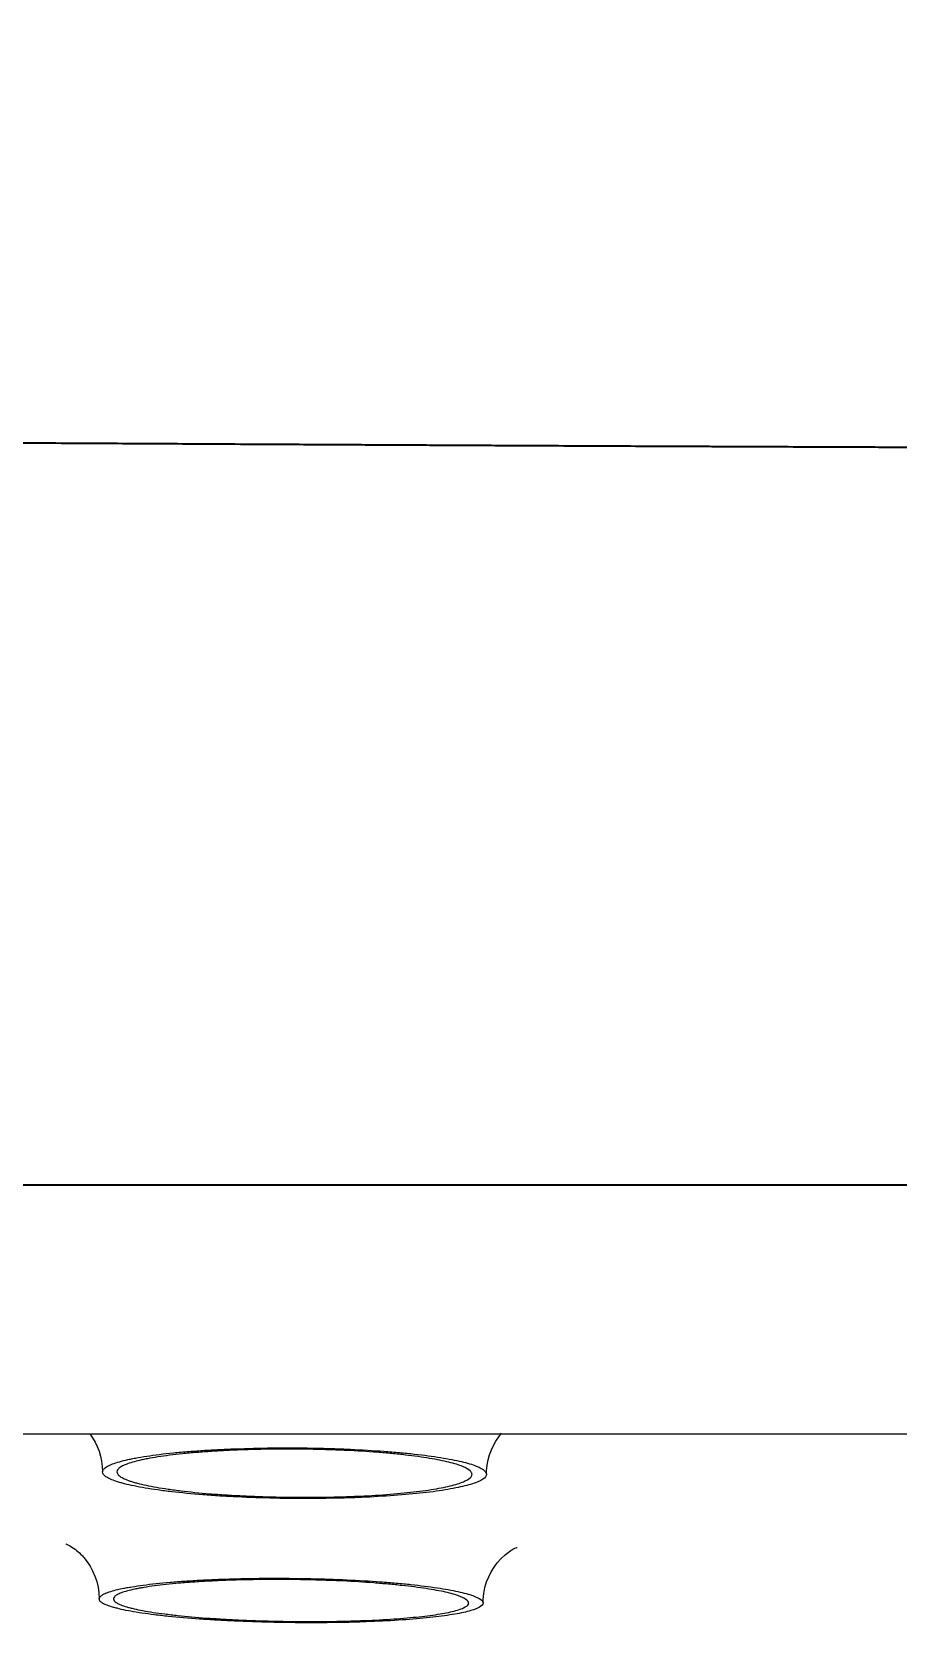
# Model space of a CAD drawing. Header units: millimetres. Extents: x 0 to 2650, y -1173 to 718.
# Drawn here: x 562.6 to 652.9, y 344.2 to 510.4 of the extents above; entities that cross this region are included whole.
import ezdxf

# ---------------------------------------------------------------- set-up
doc = ezdxf.new("R2010")
doc.units = ezdxf.units.MM
doc.layers.add('Blocks', color=7, linetype='Continuous')
doc.layers.add('Blocks$Inner', color=7, linetype='Continuous', lineweight=25, true_color=0x007f00)
doc.layers.add('Blocks$Outline', color=7, linetype='Continuous', lineweight=35, true_color=0xff3f3f)

# ---------------------------------------------------------------- blocks, each defined once
blk = doc.blocks.new('Balcony Lounge Bench Front')
at = {"layer": 'Blocks$Inner'}
blk.add_lwpolyline([(1216.64, 364.38), (1052.69, 364.38), (866.74, 364.38), (770.82, 364.38), (704.99, 364.38), (639.17, 364.38), (543.24, 364.38), (357.3, 364.38), (193.35, 364.38)], dxfattribs=at)
for points, knots in [([(688.15, 467.02), (682.52, 467.04), (676.89, 467.06), (660, 467.12), (648.74, 467.16), (614.95, 467.3), (592.43, 467.42), (524.87, 467.8), (479.83, 468.12), (389.77, 468.9), (344.74, 469.35), (277.22, 470.12), (254.71, 470.39), (220.96, 470.82), (209.71, 470.97), (192.83, 471.2), (187.2, 471.28), (181.58, 471.36)], [1081.175431, 1081.175431, 1081.175431, 1081.175431, 1098.066752, 1098.066752, 1131.849393, 1131.849393, 1199.414676, 1199.414676, 1334.545242, 1334.545242, 1469.675808, 1469.675808, 1537.241091, 1537.241091, 1571.023733, 1571.023733, 1587.915054, 1587.915054, 1587.915054, 1587.915054]), ([(704.99, 390.3), (682.77, 390.3), (660.54, 390.3), (638.31, 390.3), (632.75, 390.3), (627.19, 390.3), (621.63, 390.3), (616.07, 390.3), (610.51, 390.3), (604.95, 390.3), (593.83, 390.3), (582.71, 390.3), (571.59, 390.3), (560.47, 390.31), (549.35, 390.31), (538.22, 390.31), (527.1, 390.31), (515.98, 390.31), (504.86, 390.31), (482.62, 390.32), (460.37, 390.32), (438.13, 390.33), (415.88, 390.33), (393.64, 390.34), (371.4, 390.35), (349.16, 390.35), (326.92, 390.36), (304.68, 390.37), (293.55, 390.37), (282.43, 390.38), (271.31, 390.38), (260.19, 390.39), (249.07, 390.39), (237.95, 390.39), (226.83, 390.4), (215.71, 390.4), (204.58, 390.41), (203.19, 390.41), (201.8, 390.41), (200.41, 390.41), (199.72, 390.41), (199.02, 390.41), (198.33, 390.41), (197.98, 390.41), (197.63, 390.41), (197.28, 390.41)], [-533.846776, -533.846776, -533.846776, -533.846776, -467.157826, -467.157826, -467.157826, -450.475122, -450.475122, -450.475122, -433.793165, -433.793165, -433.793165, -400.430495, -400.430495, -400.430495, -367.067315, -367.067315, -367.067315, -333.701541, -333.701541, -333.701541, -266.965133, -266.965133, -266.965133, -200.230717, -200.230717, -200.230717, -133.504218, -133.504218, -133.504218, -100.140955, -100.140955, -100.140955, -66.775388, -66.775388, -66.775388, -33.406385, -33.406385, -33.406385, -29.234963, -29.234963, -29.234963, -27.149225, -27.149225, -27.149225, -26.10635, -26.10635, -26.10635, -26.10635]), ([(610, 360.2), (610, 360.32), (610, 360.44), (610.01, 360.57), (610.09, 362.11), (610.74, 363.5), (611.58, 364.47)], [0.000003, 0.000003, 0.000003, 0.000003, 0.40923, 0.40923, 0.40923, 5.551713, 5.551713, 5.551713, 5.551713]), ([(570, 360.45), (570, 360.54), (570.03, 360.63), (570.11, 360.72), (570.17, 360.81), (570.27, 360.89), (570.41, 360.97), (570.47, 361.02), (570.55, 361.06), (570.63, 361.1), (570.71, 361.14), (570.8, 361.18), (570.9, 361.22), (571.28, 361.38), (571.79, 361.53), (572.41, 361.68), (572.57, 361.72), (572.73, 361.75), (572.9, 361.79), (573.07, 361.82), (573.25, 361.86), (573.44, 361.89), (573.8, 361.96), (574.2, 362.03), (574.61, 362.09), (575.45, 362.22), (576.37, 362.33), (577.4, 362.44), (577.91, 362.49), (578.44, 362.53), (578.99, 362.58), (579.53, 362.62), (580.09, 362.66), (580.67, 362.7), (581.25, 362.74), (581.84, 362.77), (582.45, 362.8), (583.05, 362.83), (583.68, 362.85), (584.31, 362.87), (585.57, 362.92), (586.85, 362.94), (588.15, 362.95), (588.76, 362.95), (589.39, 362.96), (590.01, 362.95)], [292.918714, 292.918714, 292.918714, 292.918714, 295.735298, 295.735298, 295.735298, 298.389604, 298.389604, 298.389604, 299.725317, 299.725317, 299.725317, 301.053546, 301.053546, 301.053546, 306.347894, 306.347894, 306.347894, 307.678821, 307.678821, 307.678821, 309.013936, 309.013936, 309.013936, 311.663548, 311.663548, 311.663548, 316.967793, 316.967793, 316.967793, 319.628812, 319.628812, 319.628812, 322.269862, 322.269862, 322.269862, 324.916361, 324.916361, 324.916361, 327.583079, 327.583079, 327.583079, 332.876708, 332.876708, 332.876708, 335.400888, 335.400888, 335.400888, 335.400888]), ([(590.01, 362.82), (589.43, 362.83), (588.86, 362.83), (588.29, 362.82), (587.08, 362.81), (585.9, 362.79), (584.73, 362.75), (584.15, 362.73), (583.57, 362.71), (583.01, 362.68), (582.45, 362.65), (581.9, 362.62), (581.37, 362.58), (580.84, 362.55), (580.32, 362.51), (579.81, 362.47), (579.31, 362.43), (578.82, 362.38), (578.34, 362.34), (577.39, 362.24), (576.54, 362.13), (575.77, 362.01), (575.38, 361.95), (575.02, 361.89), (574.68, 361.82), (574.51, 361.79), (574.34, 361.76), (574.18, 361.72), (574.03, 361.69), (573.88, 361.65), (573.73, 361.62), (573.15, 361.48), (572.69, 361.33), (572.33, 361.18), (572.24, 361.14), (572.16, 361.1), (572.08, 361.07), (572, 361.03), (571.94, 360.99), (571.87, 360.95), (571.75, 360.87), (571.66, 360.79), (571.6, 360.71), (571.53, 360.62), (571.5, 360.54), (571.5, 360.45)], [256.623046, 256.623046, 256.623046, 256.623046, 259.146896, 259.146896, 259.146896, 264.439835, 264.439835, 264.439835, 267.106222, 267.106222, 267.106222, 269.752413, 269.752413, 269.752413, 272.393185, 272.393185, 272.393185, 275.053955, 275.053955, 275.053955, 280.357822, 280.357822, 280.357822, 283.007306, 283.007306, 283.007306, 284.342372, 284.342372, 284.342372, 285.673262, 285.673262, 285.673262, 290.967557, 290.967557, 290.967557, 292.295796, 292.295796, 292.295796, 293.631526, 293.631526, 293.631526, 296.285886, 296.285886, 296.285886, 299.102442, 299.102442, 299.102442, 299.102442]), ([(608.5, 360.2), (608.5, 360.24), (608.49, 360.27), (608.46, 360.39), (608.4, 360.47), (608.16, 360.71), (607.9, 360.86), (607.33, 361.09), (607.11, 361.17), (606.64, 361.32), (606.37, 361.39), (605.8, 361.53), (605.49, 361.6), (604.81, 361.74), (604.45, 361.8), (603.31, 361.99), (602.47, 362.11), (601.1, 362.26), (600.63, 362.31), (599.65, 362.4), (599.14, 362.45), (597.58, 362.57), (596.5, 362.63), (594.82, 362.71), (594.25, 362.73), (593.1, 362.77), (592.51, 362.79), (591.93, 362.8)], [383.12842, 383.12842, 383.12842, 383.12842, 384.272117, 384.272117, 386.838473, 386.838473, 391.971184, 391.971184, 394.537539, 394.537539, 397.103894, 397.103894, 399.67025, 399.67025, 402.236605, 402.236605, 407.369316, 407.369316, 409.935671, 409.935671, 412.502026, 412.502026, 417.634737, 417.634737, 420.201093, 420.201093, 422.767448, 422.767448, 422.767448, 422.767448]), ([(592.09, 362.93), (592.72, 362.91), (593.35, 362.9), (594.6, 362.86), (595.22, 362.84), (597.03, 362.75), (598.19, 362.68), (599.88, 362.56), (600.43, 362.51), (601.49, 362.42), (602, 362.37), (603.48, 362.2), (604.39, 362.08), (605.62, 361.88), (606.02, 361.81), (606.74, 361.67), (607.08, 361.6), (607.7, 361.45), (607.98, 361.38), (608.5, 361.22), (608.74, 361.14), (609.35, 360.9), (609.64, 360.73), (609.9, 360.48), (609.95, 360.4), (609.99, 360.27), (610, 360.24), (610, 360.2)], [169.094805, 169.094805, 169.094805, 169.094805, 171.661273, 171.661273, 174.227741, 174.227741, 179.360678, 179.360678, 181.927146, 181.927146, 184.493614, 184.493614, 189.626551, 189.626551, 192.193019, 192.193019, 194.759487, 194.759487, 197.325955, 197.325955, 199.892423, 199.892423, 205.02536, 205.02536, 207.591828, 207.591828, 208.735555, 208.735555, 208.735555, 208.735555]), ([(587.91, 357.71), (586.6, 357.74), (585.32, 357.78), (584.07, 357.84), (583.45, 357.87), (582.84, 357.91), (582.23, 357.94), (581.63, 357.98), (581.03, 358.03), (580.45, 358.07), (579.3, 358.16), (578.22, 358.27), (577.22, 358.38), (576.97, 358.41), (576.72, 358.44), (576.48, 358.47), (576.24, 358.5), (576, 358.54), (575.77, 358.57), (575.3, 358.63), (574.87, 358.7), (574.46, 358.77), (573.63, 358.91), (572.92, 359.06), (572.3, 359.21), (572.15, 359.25), (572, 359.29), (571.86, 359.33), (571.73, 359.37), (571.6, 359.41), (571.47, 359.45), (571.23, 359.54), (571.01, 359.62), (570.82, 359.7), (570.64, 359.78), (570.48, 359.87), (570.36, 359.95), (570.3, 360), (570.24, 360.04), (570.2, 360.08), (570.15, 360.12), (570.11, 360.17), (570.08, 360.21), (570.03, 360.29), (570, 360.37), (570, 360.45)], [253.284065, 253.284065, 253.284065, 253.284065, 258.590012, 258.590012, 258.590012, 261.237873, 261.237873, 261.237873, 263.904816, 263.904816, 263.904816, 269.198889, 269.198889, 269.198889, 270.525959, 270.525959, 270.525959, 271.86106, 271.86106, 271.86106, 274.517039, 274.517039, 274.517039, 279.815529, 279.815529, 279.815529, 281.151231, 281.151231, 281.151231, 282.481449, 282.481449, 282.481449, 285.126068, 285.126068, 285.126068, 287.769806, 287.769806, 287.769806, 289.098905, 289.098905, 289.098905, 290.434819, 290.434819, 290.434819, 292.918714, 292.918714, 292.918714, 292.918714]), ([(571.5, 360.45), (571.5, 360.38), (571.52, 360.3), (571.58, 360.22), (571.6, 360.18), (571.64, 360.14), (571.68, 360.1), (571.73, 360.06), (571.78, 360.02), (571.83, 359.98), (571.95, 359.9), (572.09, 359.82), (572.26, 359.74), (572.43, 359.66), (572.63, 359.58), (572.86, 359.5), (572.98, 359.46), (573.1, 359.43), (573.22, 359.39), (573.35, 359.35), (573.49, 359.31), (573.63, 359.27), (574.2, 359.13), (574.86, 358.98), (575.62, 358.85), (576, 358.79), (576.4, 358.72), (576.83, 358.66), (577.05, 358.63), (577.27, 358.6), (577.49, 358.57), (577.72, 358.54), (577.94, 358.51), (578.18, 358.48), (579.11, 358.37), (580.1, 358.27), (581.17, 358.18), (581.7, 358.14), (582.25, 358.1), (582.81, 358.06), (583.37, 358.03), (583.94, 357.99), (584.52, 357.97), (585.67, 357.91), (586.85, 357.87), (588.07, 357.84)], [299.102442, 299.102442, 299.102442, 299.102442, 301.586532, 301.586532, 301.586532, 302.922495, 302.922495, 302.922495, 304.251643, 304.251643, 304.251643, 306.895478, 306.895478, 306.895478, 309.540185, 309.540185, 309.540185, 310.870441, 310.870441, 310.870441, 312.206176, 312.206176, 312.206176, 317.504724, 317.504724, 317.504724, 320.16068, 320.16068, 320.16068, 321.495755, 321.495755, 321.495755, 322.822788, 322.822788, 322.822788, 328.116604, 328.116604, 328.116604, 330.783352, 330.783352, 330.783352, 333.430978, 333.430978, 333.430978, 338.736351, 338.736351, 338.736351, 338.736351]), ([(610, 360.2), (610, 360.15), (609.99, 360.11), (609.9, 359.89), (609.72, 359.73), (609.26, 359.48), (609.08, 359.4), (608.66, 359.25), (608.42, 359.17), (607.63, 358.95), (607, 358.81), (605.89, 358.61), (605.49, 358.54), (604.66, 358.42), (604.22, 358.36), (602.85, 358.2), (601.86, 358.1), (599.71, 357.94), (598.58, 357.87), (596.82, 357.79), (596.23, 357.76), (595.01, 357.73), (594.39, 357.71), (592.51, 357.68), (591.25, 357.67), (589.97, 357.68)], [208.735555, 208.735555, 208.735555, 208.735555, 210.158296, 210.158296, 215.291232, 215.291232, 217.857701, 217.857701, 220.424169, 220.424169, 225.557105, 225.557105, 228.123573, 228.123573, 230.690042, 230.690042, 235.822978, 235.822978, 240.955914, 240.955914, 243.522383, 243.522383, 246.088851, 246.088851, 251.221787, 251.221787, 251.221787, 251.221787]), ([(589.97, 357.81), (591.15, 357.8), (592.32, 357.81), (594.06, 357.84), (594.63, 357.85), (595.76, 357.89), (596.31, 357.91), (597.94, 357.98), (598.98, 358.05), (600.97, 358.21), (601.89, 358.3), (603.15, 358.45), (603.56, 358.51), (604.33, 358.62), (604.7, 358.69), (605.72, 358.87), (606.31, 359.01), (607.04, 359.22), (607.26, 359.29), (607.65, 359.44), (607.82, 359.52), (608.24, 359.75), (608.41, 359.91), (608.49, 360.11), (608.5, 360.15), (608.5, 360.2)], [340.644076, 340.644076, 340.644076, 340.644076, 345.776787, 345.776787, 348.343142, 348.343142, 350.909498, 350.909498, 356.042208, 356.042208, 361.174919, 361.174919, 363.741274, 363.741274, 366.30763, 366.30763, 371.440341, 371.440341, 374.006696, 374.006696, 376.573051, 376.573051, 381.705762, 381.705762, 383.12842, 383.12842, 383.12842, 383.12842]), ([(589.97, 357.68), (589.31, 357.69), (588.65, 357.69), (587.96, 357.71), (587.94, 357.71), (587.91, 357.71)], [251.221787, 251.221787, 251.221787, 251.221787, 253.203164, 253.203164, 253.284065, 253.284065, 253.284065, 253.284065]), ([(566.17, 352.97), (566.17, 352.97), (566.29, 352.93), (566.56, 352.78), (566.71, 352.7), (566.91, 352.58), (567.14, 352.4), (567.33, 352.25), (567.54, 352.08), (567.75, 351.86), (567.86, 351.76), (567.96, 351.65), (568.07, 351.53), (568.99, 350.45), (569.65, 348.9), (569.65, 347.23)], [30.656986, 30.656986, 30.656986, 30.656986, 33.249079, 33.249079, 33.249079, 34.734877, 34.734877, 34.734877, 35.970958, 35.970958, 35.970958, 36.577814, 36.577814, 36.577814, 42.01542, 42.01542, 42.01542, 42.01542]), ([(609.65, 346.81), (609.65, 346.93), (609.65, 347.05), (609.66, 347.18), (609.75, 348.87), (610.51, 350.39), (611.49, 351.39), (611.52, 351.42), (611.55, 351.45), (611.58, 351.48), (612.59, 352.48), (613.19, 352.59), (613.19, 352.59)], [0.000007, 0.000007, 0.000007, 0.000007, 0.403306, 0.403306, 0.403306, 5.941626, 5.941626, 5.941626, 6.112428, 6.112428, 6.112428, 11.657993, 11.657993, 11.657993, 11.657993]), ([(569.65, 347.23), (569.65, 347.31), (569.68, 347.39), (569.75, 347.46), (569.82, 347.54), (569.92, 347.61), (570.05, 347.69), (570.12, 347.72), (570.19, 347.76), (570.27, 347.79), (570.35, 347.83), (570.44, 347.87), (570.54, 347.9), (570.93, 348.04), (571.43, 348.18), (572.05, 348.31), (572.21, 348.34), (572.37, 348.37), (572.54, 348.4), (572.72, 348.43), (572.89, 348.46), (573.08, 348.49), (573.45, 348.55), (573.84, 348.61), (574.25, 348.67), (575.09, 348.78), (576.01, 348.87), (577.04, 348.96), (577.55, 349.01), (578.08, 349.05), (578.63, 349.09), (579.17, 349.12), (579.73, 349.16), (580.31, 349.19), (580.88, 349.22), (581.48, 349.24), (582.08, 349.27), (582.69, 349.29), (583.32, 349.31), (583.94, 349.33), (585.2, 349.36), (586.48, 349.38), (587.78, 349.38), (588.41, 349.38), (589.04, 349.38), (589.68, 349.37)], [101.822164, 101.822164, 101.822164, 101.822164, 104.617832, 104.617832, 104.617832, 107.269607, 107.269607, 107.269607, 108.603979, 108.603979, 108.603979, 109.930831, 109.930831, 109.930831, 115.220119, 115.220119, 115.220119, 116.549891, 116.549891, 116.549891, 117.883734, 117.883734, 117.883734, 120.530844, 120.530844, 120.530844, 125.830614, 125.830614, 125.830614, 128.489304, 128.489304, 128.489304, 131.128176, 131.128176, 131.128176, 133.77263, 133.77263, 133.77263, 136.437281, 136.437281, 136.437281, 141.726873, 141.726873, 141.726873, 144.287765, 144.287765, 144.287765, 144.287765]), ([(589.67, 349.24), (589.09, 349.25), (588.5, 349.25), (586.72, 349.25), (585.54, 349.23), (583.79, 349.19), (583.21, 349.17), (582.09, 349.13), (581.54, 349.1), (580.48, 349.04), (579.96, 349.01), (578.95, 348.94), (578.46, 348.9), (577.04, 348.78), (576.18, 348.69), (575.02, 348.53), (574.66, 348.48), (574.15, 348.39), (573.99, 348.36), (573.67, 348.3), (573.52, 348.27), (572.8, 348.12), (572.33, 348), (571.88, 347.83), (571.8, 347.8), (571.65, 347.73), (571.58, 347.69), (571.4, 347.59), (571.31, 347.52), (571.18, 347.38), (571.15, 347.3), (571.15, 347.23)], [200.354022, 200.354022, 200.354022, 200.354022, 202.907366, 202.907366, 208.208216, 208.208216, 210.85864, 210.85864, 213.509065, 213.509065, 216.15949, 216.15949, 218.809915, 218.809915, 224.110764, 224.110764, 226.761189, 226.761189, 228.086401, 228.086401, 229.411614, 229.411614, 234.712463, 234.712463, 236.037676, 236.037676, 237.362888, 237.362888, 240.013313, 240.013313, 242.812063, 242.812063, 242.812063, 242.812063]), ([(608.15, 346.81), (608.15, 346.84), (608.14, 346.87), (608.11, 346.97), (608.05, 347.04), (607.81, 347.25), (607.55, 347.39), (606.98, 347.6), (606.76, 347.67), (606.28, 347.8), (606.02, 347.87), (605.44, 348), (605.13, 348.06), (604.46, 348.18), (604.1, 348.24), (602.95, 348.42), (602.11, 348.53), (600.74, 348.67), (600.27, 348.72), (599.28, 348.81), (598.77, 348.85), (597.22, 348.97), (596.14, 349.04), (594.46, 349.12), (593.89, 349.14), (592.73, 349.18), (592.15, 349.2), (591.56, 349.21)], [313.43033, 313.43033, 313.43033, 313.43033, 314.215593, 314.215593, 315.975247, 315.975247, 319.494555, 319.494555, 321.254209, 321.254209, 323.013863, 323.013863, 324.773517, 324.773517, 326.533171, 326.533171, 330.052479, 330.052479, 331.812133, 331.812133, 333.571787, 333.571787, 337.091095, 337.091095, 338.850749, 338.850749, 340.610403, 340.610403, 340.610403, 340.610403]), ([(591.72, 349.34), (592.35, 349.32), (592.98, 349.31), (594.23, 349.26), (594.85, 349.24), (596.67, 349.16), (597.83, 349.09), (599.51, 348.97), (600.07, 348.92), (601.13, 348.83), (601.64, 348.78), (603.12, 348.62), (604.03, 348.51), (605.27, 348.32), (605.66, 348.26), (606.38, 348.13), (606.72, 348.06), (607.34, 347.93), (607.63, 347.86), (608.15, 347.72), (608.38, 347.64), (609, 347.42), (609.29, 347.28), (609.54, 347.06), (609.6, 346.98), (609.64, 346.87), (609.65, 346.84), (609.65, 346.81)], [146.335695, 146.335695, 146.335695, 146.335695, 148.237936, 148.237936, 150.140176, 150.140176, 153.944657, 153.944657, 155.846898, 155.846898, 157.749138, 157.749138, 161.553619, 161.553619, 163.45586, 163.45586, 165.3581, 165.3581, 167.260341, 167.260341, 169.162581, 169.162581, 172.967062, 172.967062, 174.869303, 174.869303, 175.718245, 175.718245, 175.718245, 175.718245]), ([(587.57, 344.79), (586.26, 344.82), (584.98, 344.86), (583.74, 344.92), (583.11, 344.95), (582.5, 344.98), (581.89, 345.01), (581.29, 345.05), (580.69, 345.09), (580.12, 345.13), (578.96, 345.21), (577.88, 345.3), (576.88, 345.41), (576.63, 345.43), (576.38, 345.46), (576.14, 345.49), (575.9, 345.52), (575.66, 345.54), (575.43, 345.57), (574.96, 345.63), (574.53, 345.69), (574.11, 345.75), (573.29, 345.87), (572.57, 346), (571.96, 346.14), (571.81, 346.17), (571.66, 346.21), (571.52, 346.25), (571.38, 346.28), (571.25, 346.32), (571.13, 346.35), (570.88, 346.42), (570.66, 346.49), (570.48, 346.57), (570.29, 346.64), (570.14, 346.71), (570.01, 346.79), (569.95, 346.83), (569.9, 346.86), (569.85, 346.9), (569.8, 346.94), (569.76, 346.98), (569.73, 347.01), (569.68, 347.09), (569.65, 347.16), (569.65, 347.23)], [62.205373, 62.205373, 62.205373, 62.205373, 67.507303, 67.507303, 67.507303, 70.15308, 70.15308, 70.15308, 72.817854, 72.817854, 72.817854, 78.107436, 78.107436, 78.107436, 79.433334, 79.433334, 79.433334, 80.76723, 80.76723, 80.76723, 83.420731, 83.420731, 83.420731, 88.714189, 88.714189, 88.714189, 90.048582, 90.048582, 90.048582, 91.377435, 91.377435, 91.377435, 94.01936, 94.01936, 94.01936, 96.660459, 96.660459, 96.660459, 97.988264, 97.988264, 97.988264, 99.32282, 99.32282, 99.32282, 101.822164, 101.822164, 101.822164, 101.822164]), ([(571.15, 347.23), (571.15, 347.16), (571.17, 347.09), (571.25, 346.99), (571.29, 346.96), (571.38, 346.88), (571.43, 346.85), (571.6, 346.74), (571.74, 346.67), (572.09, 346.54), (572.29, 346.47), (572.63, 346.37), (572.75, 346.33), (573.01, 346.27), (573.14, 346.23), (573.85, 346.07), (574.52, 345.95), (575.66, 345.77), (576.06, 345.72), (576.71, 345.64), (576.93, 345.61), (577.37, 345.56), (577.6, 345.53), (578.77, 345.41), (579.76, 345.32), (581.36, 345.2), (581.92, 345.17), (583.04, 345.1), (583.6, 345.07), (585.33, 344.99), (586.51, 344.95), (587.73, 344.92)], [242.812063, 242.812063, 242.812063, 242.812063, 245.314163, 245.314163, 246.639375, 246.639375, 247.964587, 247.964587, 250.615012, 250.615012, 253.265437, 253.265437, 254.590649, 254.590649, 255.915862, 255.915862, 261.216711, 261.216711, 263.867136, 263.867136, 265.192348, 265.192348, 266.517561, 266.517561, 271.81841, 271.81841, 274.468835, 274.468835, 277.11926, 277.11926, 282.420109, 282.420109, 282.420109, 282.420109]), ([(609.65, 346.81), (609.65, 346.77), (609.64, 346.73), (609.55, 346.54), (609.37, 346.4), (608.91, 346.19), (608.73, 346.12), (608.31, 345.99), (608.07, 345.92), (607.28, 345.74), (606.64, 345.62), (605.53, 345.46), (605.13, 345.4), (604.3, 345.3), (603.86, 345.26), (602.49, 345.13), (601.49, 345.05), (599.34, 344.92), (598.22, 344.87), (596.46, 344.81), (595.86, 344.79), (594.64, 344.77), (594.02, 344.76), (592.15, 344.74), (590.88, 344.74), (589.6, 344.76)], [175.718245, 175.718245, 175.718245, 175.718245, 176.771543, 176.771543, 180.576024, 180.576024, 182.478265, 182.478265, 184.380505, 184.380505, 188.184986, 188.184986, 190.087227, 190.087227, 191.989467, 191.989467, 195.793948, 195.793948, 199.598429, 199.598429, 201.50067, 201.50067, 203.40291, 203.40291, 207.207391, 207.207391, 207.207391, 207.207391]), ([(589.61, 344.88), (590.79, 344.87), (591.96, 344.87), (593.69, 344.89), (594.27, 344.89), (595.4, 344.92), (595.95, 344.93), (597.57, 344.99), (598.62, 345.03), (600.61, 345.16), (601.53, 345.23), (602.8, 345.35), (603.2, 345.39), (603.97, 345.49), (604.34, 345.53), (605.37, 345.69), (605.95, 345.8), (606.69, 345.97), (606.91, 346.04), (607.3, 346.16), (607.47, 346.23), (607.89, 346.42), (608.06, 346.55), (608.14, 346.73), (608.15, 346.77), (608.15, 346.81)], [284.301474, 284.301474, 284.301474, 284.301474, 287.820782, 287.820782, 289.580436, 289.580436, 291.34009, 291.34009, 294.859398, 294.859398, 298.378706, 298.378706, 300.13836, 300.13836, 301.898014, 301.898014, 305.417322, 305.417322, 307.176976, 307.176976, 308.93663, 308.93663, 312.455939, 312.455939, 313.43033, 313.43033, 313.43033, 313.43033]), ([(589.6, 344.76), (588.94, 344.76), (588.28, 344.77), (587.61, 344.79), (587.59, 344.79), (587.57, 344.79)], [207.207391, 207.207391, 207.207391, 207.207391, 209.188251, 209.188251, 209.24119, 209.24119, 209.24119, 209.24119])]:
    blk.add_open_spline(points, degree=3, knots=knots, dxfattribs=at)
for points in [[(568.68, 364.4), (569.47, 363.36), (570, 361.96), (570, 360.45)], [(590.01, 362.95), (590.71, 362.95), (591.4, 362.94), (592.09, 362.93)], [(591.93, 362.8), (591.29, 362.81), (590.65, 362.82), (590.01, 362.82)], [(588.07, 357.84), (588.7, 357.82), (589.34, 357.81), (589.97, 357.81)], [(591.56, 349.21), (590.94, 349.22), (590.31, 349.24), (589.67, 349.24)], [(589.68, 349.37), (590.36, 349.36), (591.04, 349.35), (591.72, 349.34)], [(571.15, 347.35), (571.15, 347.31), (571.15, 347.27), (571.15, 347.23)]]:
    blk.add_open_spline(points, degree=3, dxfattribs=at)
blk.add_rational_spline([(587.73, 344.92), (588.36, 344.9), (588.98, 344.89), (589.61, 344.88)], [1, 0.99999999999, 0.99999999999, 1], degree=3, dxfattribs=at)
at = {"layer": 'Blocks$Outline'}
for points, weights, knots in [([(1272.78, 7.4), (1272.85, 7.4), (1272.91, 7.41), (1272.98, 7.41), (1271.81, 102.57), (1270.65, 197.73), (1269.49, 292.89), (1269.09, 325.86), (1268.67, 359.69), (1268.27, 392.46), (1266.98, 498.05), (1265.69, 603.64), (1264.4, 709.23), (1264.4, 709.5), (1264.39, 710.03), (1264.38, 710.81), (1264.37, 711.57), (1264.37, 712.31), (1264.36, 713.01), (1264.35, 713.67), (1264.34, 714.3), (1264.34, 714.89), (1264.33, 715.43), (1264.33, 715.92), (1264.32, 716.36), (1264.32, 716.75), (1264.31, 717.08), (1264.31, 717.35), (1264.3, 717.57), (1264.3, 717.73), (1264.3, 717.79), (1264.3, 717.83), (1258.46, 717.85), (1252.62, 717.85), (1246.77, 717.84), (1243.76, 717.84), (1240.97, 717.85), (1237.96, 717.82), (1234.99, 717.8), (1231.99, 717.75), (1229.03, 717.67), (1217.41, 717.37), (1205.79, 717.05), (1194.16, 716.74), (1170.93, 716.12), (1147.69, 715.51), (1124.44, 714.92), (1105.37, 714.44), (1085.8, 713.96), (1065.73, 713.49), (1038.53, 712.85), (1011.88, 712.28), (985.8, 711.77), (985.48, 711.76), (985.16, 711.76), (984.84, 711.75), (964.78, 711.36), (944.61, 711.01), (924.33, 710.69), (909.44, 710.46), (894.76, 710.26), (880.3, 710.08), (866.32, 709.91), (852.72, 709.76), (839.5, 709.64), (839.34, 709.64), (839.19, 709.64), (839.03, 709.63), (815.29, 709.41), (791.32, 709.25), (767.57, 709.15), (746.77, 709.06), (725.79, 709.01), (704.99, 709.01), (684.2, 709.01), (663.22, 709.06), (642.42, 709.15), (618.67, 709.25), (594.7, 709.41), (570.96, 709.63), (570.8, 709.64), (570.65, 709.64), (570.49, 709.64), (557.27, 709.76), (543.66, 709.91), (529.69, 710.08), (515.22, 710.26), (500.55, 710.46), (485.66, 710.69), (465.38, 711.01), (445.21, 711.36), (425.15, 711.75), (424.83, 711.76), (424.51, 711.76), (424.19, 711.77), (398.11, 712.28), (371.46, 712.85), (344.26, 713.49), (324.19, 713.96), (304.62, 714.44), (285.55, 714.92), (262.3, 715.51), (239.06, 716.12), (215.83, 716.74), (204.2, 717.05), (192.58, 717.37), (180.96, 717.67), (178, 717.75), (175, 717.8), (172.03, 717.82), (169.02, 717.85), (166.23, 717.84), (163.21, 717.84), (157.37, 717.85), (151.53, 717.85), (145.69, 717.83), (145.69, 717.79), (145.69, 717.73), (145.69, 717.57), (145.68, 717.35), (145.68, 717.08), (145.67, 716.75), (145.67, 716.36), (145.66, 715.92), (145.66, 715.43), (145.65, 714.89), (145.65, 714.3), (145.64, 713.67), (145.63, 713.01), (145.62, 712.31), (145.61, 711.57), (145.61, 710.81), (145.6, 710.03), (145.59, 709.5), (145.59, 709.23), (144.3, 603.64), (143.01, 498.05), (141.72, 392.46), (141.32, 359.69), (140.9, 325.86), (140.5, 292.89), (139.34, 197.73), (138.18, 102.57), (137.01, 7.41), (137.08, 7.41), (137.14, 7.4), (137.21, 7.4)], [1, 1, 1, 1, 1, 1, 1, 0.98089198336, 0.98089198336, 1, 1, 1, 1, 1, 1, 1, 1, 1, 1, 1, 1, 1, 1, 1, 1, 1, 1, 1, 1, 1, 1, 1, 1, 1, 1, 1, 1, 1, 1, 1, 1, 1, 1, 1, 1, 1, 1, 1, 1, 1, 1, 1, 1, 1, 1, 1, 1, 1, 1, 1, 1, 1, 1, 1, 1, 1, 1, 1, 1, 1, 1, 1, 1, 1, 1, 1, 1, 1, 1, 1, 1, 1, 1, 1, 1, 1, 1, 1, 1, 1, 1, 1, 1, 1, 1, 1, 1, 1, 1, 1, 1, 1, 1, 1, 1, 1, 1, 1, 1, 1, 1, 1, 1, 1, 1, 1, 1, 1, 1, 1, 1, 1, 1, 1, 1, 1, 1, 1, 1, 1, 1, 1, 1, 1, 1, 1, 1, 1, 0.98089198336, 0.98089198336, 1, 1, 1, 1, 1, 1, 1], [0.991235, 0.991235, 0.991235, 0.991235, 1, 1, 1, 2, 2, 2, 104.520259, 104.520259, 104.520259, 431.459196, 431.459196, 431.459196, 432.459196, 433.459196, 434.459196, 435.459196, 436.459196, 437.459196, 438.459196, 439.459196, 440.459196, 441.459196, 442.459196, 443.459196, 444.459196, 445.459196, 446.459196, 447.459196, 448.459196, 448.459196, 448.459196, 465.98297, 465.98297, 465.98297, 474.803647, 474.803647, 474.803647, 483.749244, 483.749244, 483.749244, 518.814716, 518.814716, 518.814716, 588.890593, 588.890593, 588.890593, 647.860592, 647.860592, 647.860592, 728.074023, 728.074023, 728.074023, 729.039601, 729.039601, 729.039601, 789.695526, 789.695526, 789.695526, 833.799507, 833.799507, 833.799507, 874.65809, 874.65809, 874.65809, 875.123687, 875.123687, 875.123687, 946.622931, 946.622931, 946.622931, 1009.202222, 1009.202222, 1009.202222, 1071.781512, 1071.781512, 1071.781512, 1143.280756, 1143.280756, 1143.280756, 1143.746353, 1143.746353, 1143.746353, 1184.604936, 1184.604936, 1184.604936, 1228.708918, 1228.708918, 1228.708918, 1289.364842, 1289.364842, 1289.364842, 1290.33042, 1290.33042, 1290.33042, 1370.543851, 1370.543851, 1370.543851, 1429.51385, 1429.51385, 1429.51385, 1499.589727, 1499.589727, 1499.589727, 1534.655199, 1534.655199, 1534.655199, 1543.600796, 1543.600796, 1543.600796, 1552.421473, 1552.421473, 1552.421473, 1569.945248, 1569.945248, 1569.945248, 1570.945248, 1571.945248, 1572.945248, 1573.945248, 1574.945248, 1575.945248, 1576.945248, 1577.945248, 1578.945248, 1579.945248, 1580.945248, 1581.945248, 1582.945248, 1583.945248, 1584.945248, 1585.945248, 1586.945248, 1586.945248, 1586.945248, 1913.884184, 1913.884184, 1913.884184, 2016.404443, 2016.404443, 2016.404443, 2017.404443, 2017.404443, 2017.404443, 2017.413208, 2017.413208, 2017.413208, 2017.413208]), ([(163.16, 346.64), (163.35, 362.07), (163.53, 377.32), (163.72, 392.2), (164.04, 418.63), (164.37, 445.06), (164.7, 471.49), (165.04, 471.49), (165.38, 471.49), (165.72, 471.49), (171, 471.47), (176.3, 471.43), (181.58, 471.36), (187.2, 471.28), (192.83, 471.2), (209.71, 470.97), (220.96, 470.82), (254.71, 470.39), (277.22, 470.12), (344.74, 469.35), (389.77, 468.9), (479.83, 468.12), (524.87, 467.8), (592.43, 467.42), (614.95, 467.3), (648.74, 467.16), (660, 467.12), (676.89, 467.06), (682.52, 467.04), (688.15, 467.02), (693.75, 467.01), (699.35, 467.03), (704.95, 467)], [0.985766102447, 0.98648784367, 0.991232476188, 1, 1, 1, 1, 1, 1, 1, 1, 1, 1, 1, 1, 1, 1, 1, 1, 1, 1, 1, 1, 1, 1, 1, 1, 1, 1, 1, 1, 1, 1], [-1733.685382, -1733.685382, -1733.685382, -1733.685382, -1686.637621, -1686.637621, -1686.637621, -1604.798874, -1604.798874, -1604.798874, -1603.786971, -1603.786971, -1603.786971, -1587.915054, -1587.915054, -1587.915054, -1571.023733, -1571.023733, -1537.241091, -1537.241091, -1469.675808, -1469.675808, -1334.545242, -1334.545242, -1199.414676, -1199.414676, -1131.849393, -1131.849393, -1098.066752, -1098.066752, -1081.175431, -1081.175431, -1081.175431, -1064.382393, -1064.382393, -1064.382393, -1064.382393])]:
    blk.add_rational_spline(points, weights, degree=3, knots=knots, dxfattribs=at)
blk.add_open_spline([(1238.78, 390.41), (1233.22, 390.41), (1227.65, 390.41), (1222.09, 390.41), (1220.7, 390.41), (1219.31, 390.41), (1217.92, 390.41), (1217.75, 390.41), (1217.57, 390.41), (1217.4, 390.41), (1217.23, 390.41), (1217.05, 390.41), (1216.88, 390.41), (1216.53, 390.41), (1216.18, 390.41), (1215.83, 390.41), (1215.14, 390.41), (1214.44, 390.41), (1213.75, 390.41), (1213.58, 390.41), (1213.4, 390.41), (1213.23, 390.41), (1213.05, 390.41), (1212.88, 390.41), (1212.71, 390.41), (1212.36, 390.41), (1212.01, 390.41), (1211.66, 390.41), (1210.97, 390.41), (1210.27, 390.41), (1209.58, 390.41), (1208.19, 390.41), (1206.8, 390.41), (1205.41, 390.41), (1194.28, 390.4), (1183.16, 390.4), (1172.04, 390.39), (1160.92, 390.39), (1149.8, 390.39), (1138.68, 390.38), (1127.56, 390.38), (1116.43, 390.37), (1105.31, 390.37), (1083.07, 390.36), (1060.83, 390.35), (1038.59, 390.35), (1016.35, 390.34), (994.1, 390.33), (971.86, 390.33), (949.62, 390.32), (927.37, 390.32), (905.13, 390.31), (894.01, 390.31), (882.89, 390.31), (871.76, 390.31), (860.64, 390.31), (849.52, 390.31), (838.4, 390.3), (827.28, 390.3), (816.16, 390.3), (805.04, 390.3), (799.48, 390.3), (793.92, 390.3), (788.36, 390.3), (782.8, 390.3), (777.24, 390.3), (771.68, 390.3), (749.45, 390.3), (727.22, 390.3), (704.99, 390.3), (682.77, 390.3), (660.54, 390.3), (638.31, 390.3), (632.75, 390.3), (627.19, 390.3), (621.63, 390.3), (616.07, 390.3), (610.51, 390.3), (604.95, 390.3), (593.83, 390.3), (582.71, 390.3), (571.59, 390.3), (560.47, 390.31), (549.35, 390.31), (538.22, 390.31), (527.1, 390.31), (515.98, 390.31), (504.86, 390.31), (482.62, 390.32), (460.37, 390.32), (438.13, 390.33), (415.88, 390.33), (393.64, 390.34), (371.4, 390.35), (349.16, 390.35), (326.92, 390.36), (304.68, 390.37), (293.55, 390.37), (282.43, 390.38), (271.31, 390.38), (260.19, 390.39), (249.07, 390.39), (237.95, 390.39), (226.83, 390.4), (215.71, 390.4), (204.58, 390.41), (203.19, 390.41), (201.8, 390.41), (200.41, 390.41), (199.72, 390.41), (199.02, 390.41), (198.33, 390.41), (197.98, 390.41), (197.63, 390.41), (197.28, 390.41), (197.11, 390.41), (196.94, 390.41), (196.76, 390.41), (196.59, 390.41), (196.41, 390.41), (196.24, 390.41), (195.55, 390.41), (194.85, 390.41), (194.15, 390.41), (193.81, 390.41), (193.46, 390.41), (193.11, 390.41), (192.94, 390.41), (192.76, 390.41), (192.59, 390.41), (192.42, 390.41), (192.24, 390.41), (192.07, 390.41), (190.68, 390.41), (189.29, 390.41), (187.9, 390.41), (182.34, 390.41), (176.77, 390.41), (171.21, 390.41)], degree=3, knots=[-1067.6582, -1067.6582, -1067.6582, -1067.6582, -1050.972991, -1050.972991, -1050.972991, -1046.801689, -1046.801689, -1046.801689, -1046.280276, -1046.280276, -1046.280276, -1045.758808, -1045.758808, -1045.758808, -1044.715897, -1044.715897, -1044.715897, -1042.63014, -1042.63014, -1042.63014, -1042.10868, -1042.10868, -1042.10868, -1041.587203, -1041.587203, -1041.587203, -1040.544327, -1040.544327, -1040.544327, -1038.45859, -1038.45859, -1038.45859, -1034.287168, -1034.287168, -1034.287168, -1000.918164, -1000.918164, -1000.918164, -967.552598, -967.552598, -967.552598, -934.189335, -934.189335, -934.189335, -867.462836, -867.462836, -867.462836, -800.72842, -800.72842, -800.72842, -733.992012, -733.992012, -733.992012, -700.626238, -700.626238, -700.626238, -667.263057, -667.263057, -667.263057, -633.900388, -633.900388, -633.900388, -617.218431, -617.218431, -617.218431, -600.535727, -600.535727, -600.535727, -533.846776, -533.846776, -533.846776, -467.157826, -467.157826, -467.157826, -450.475122, -450.475122, -450.475122, -433.793165, -433.793165, -433.793165, -400.430495, -400.430495, -400.430495, -367.067315, -367.067315, -367.067315, -333.701541, -333.701541, -333.701541, -266.965133, -266.965133, -266.965133, -200.230717, -200.230717, -200.230717, -133.504218, -133.504218, -133.504218, -100.140955, -100.140955, -100.140955, -66.775388, -66.775388, -66.775388, -33.406385, -33.406385, -33.406385, -29.234963, -29.234963, -29.234963, -27.149225, -27.149225, -27.149225, -26.10635, -26.10635, -26.10635, -25.584873, -25.584873, -25.584873, -25.063413, -25.063413, -25.063413, -22.977656, -22.977656, -22.977656, -21.934745, -21.934745, -21.934745, -21.413277, -21.413277, -21.413277, -20.891864, -20.891864, -20.891864, -16.720562, -16.720562, -16.720562, -0.035353, -0.035353, -0.035353, -0.035353], dxfattribs=at)

msp = doc.modelspace()

# ---------------------------------------------------------------- block references
at = {"layer": 'Blocks'}
msp.add_blockref('Balcony Lounge Bench Front', (0, 0), dxfattribs=at)

doc.saveas('drawing.dxf')
